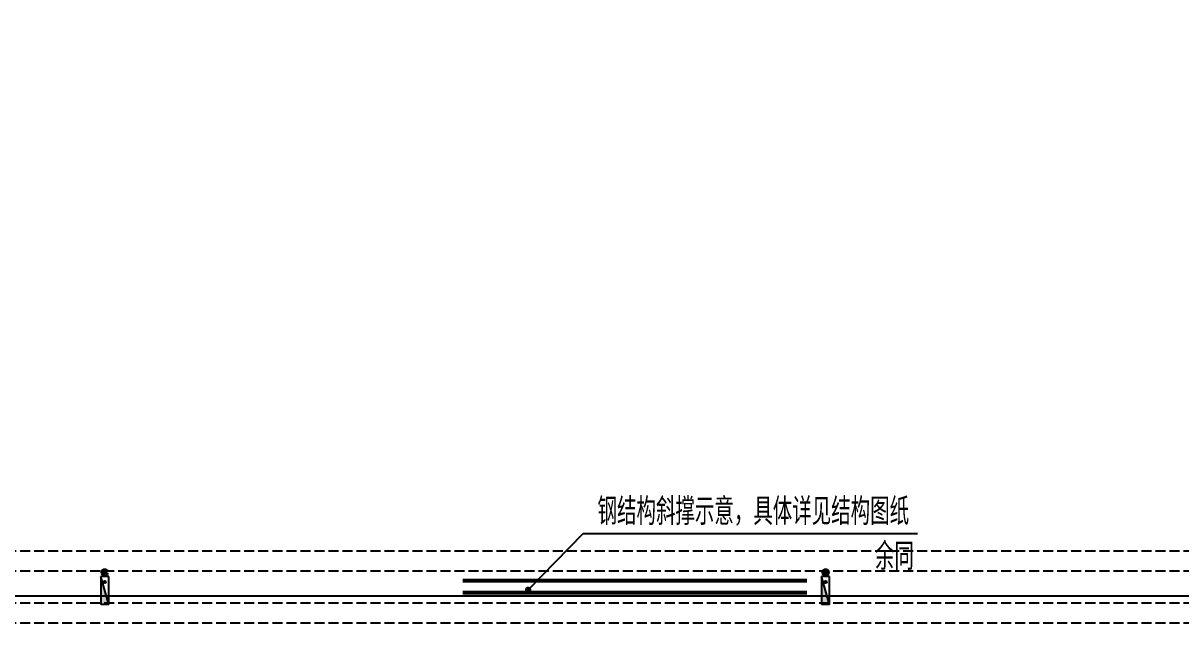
# Model space of a CAD drawing. Extents: x -474411 to 577939, y 0 to 1014176.
# Drawn here: x -229626 to -200719, y 672170 to 687140 of the extents above; entities that cross this region are included whole.
import ezdxf

# ---------------------------------------------------------------- set-up
doc = ezdxf.new("R2010")
doc.units = 0
doc.header["$LTSCALE"] = 1000
doc.header["$MEASUREMENT"] = 0
doc.linetypes.add('CENTER', pattern=[2, 1.25, -0.25, 0.25, -0.25])
doc.linetypes.add('DASH', pattern=[0.35, 0.25, -0.1])
for name, color, linetype in [('A-HATCH-2', 251, 'Continuous'), ('A-WINDOW', 140, 'Continuous'), ('DIM_SYMB', 3, 'Continuous'), ('PUB_TEXT', 7, 'Continuous'), ('SB_ZF消火栓', 10, 'Continuous'), ('照明-灯具', 3, 'Continuous')]:
    doc.layers.add(name, color=color, linetype=linetype)
doc.layers.add('LG-ZF消防', color=1, linetype='Continuous', lineweight=60)
doc.layers.add('柱间支撑', color=6, linetype='CENTER', lineweight=0)
doc.styles.add('_TCH_DIM', font='SIMPLEX', dxfattribs={"bigfont": 'GBCBIG'})

# ---------------------------------------------------------------- blocks, each defined once
blk = doc.blocks.new('w42343')
at = {"layer": 'A-HATCH-2', "linetype": 'DASH'}
for p, q in [((-263654, 673970), (-128354, 673970)), ((-263654, 673470), (-128354, 673470)), ((-263654, 672670), (-128354, 672670)), ((-263654, 672170), (-128354, 672170))]:
    blk.add_line(p, q, dxfattribs=at)
blk = doc.blocks.new('234243242332')
at = {"layer": 'SB_ZF消火栓'}
for points in [[(-227690, 673330), (-227690, 672630), (-227490, 672630)], [(-209690, 673330), (-209690, 672630), (-209490, 672630)]]:
    blk.add_hatch(color=8, dxfattribs=at).paths.add_polyline_path(points)
at = {"layer": 'LG-ZF消防', "color": 8, "linetype": 'Continuous'}
for centre in [(-227590, 673430), (-209590, 673430)]:
    blk.add_circle(centre, 50, dxfattribs=at)
at = {"layer": 'SB_ZF消火栓', "color": 8}
for p, q in [((-227490, 673330), (-227690, 673330)), ((-227690, 673330), (-227690, 672630)), ((-227490, 672630), (-227690, 673330)), ((-227490, 672630), (-227490, 673330)), ((-209490, 673330), (-209690, 673330)), ((-209690, 673330), (-209690, 672630)), ((-209490, 672630), (-209690, 673330)), ((-209490, 672630), (-209490, 673330)), ((-227490, 672630), (-227690, 672630)), ((-209490, 672630), (-209690, 672630))]:
    blk.add_line(p, q, dxfattribs=at)
for centre in [(-227590, 673190), (-209590, 673190)]:
    blk.add_circle(centre, 32.5, dxfattribs=at)

msp = doc.modelspace()

# ---------------------------------------------------------------- linework, layer by layer
at = {"layer": 'DIM_SYMB', "color": 8}
for p, q in [((-217017.5, 672993.3), (-215643.3, 674403.3)), ((-215643.3, 674403.3), (-207291.1, 674403.3))]:
    msp.add_line(p, q, dxfattribs=at)
at = {"layer": 'DIM_SYMB', "color": 8, "const_width": 80}
msp.add_lwpolyline([(-217045.4, 672964.7, 1), (-216989.5, 673022, 1)], format="xyb", close=True, dxfattribs=at)
at = {"layer": '柱间支撑', "color": 8, "const_width": 100}
for points in [[(-210054.2, 673220), (-218654.2, 673220)], [(-210054.2, 672920), (-218654.2, 672920)]]:
    msp.add_lwpolyline(points, dxfattribs=at)
at = {"layer": '照明-灯具', "color": 1, "ltscale": 500}
msp.add_lwpolyline([(-264209.9, 713403.9), (-263604.2, 713403.9), (-263704.2, 672841.9), (-128054.2, 672841.9)], dxfattribs=at)

# ---------------------------------------------------------------- block references
at = {"layer": 'A-WINDOW', "color": 8}
msp.add_blockref('w42343', (0, 0), dxfattribs=at)
at = {"layer": 'SB_ZF消火栓', "color": 8, "linetype": 'Continuous'}
msp.add_blockref('234243242332', (0, 0), dxfattribs=at)

# ---------------------------------------------------------------- texts
at = {"layer": 'PUB_TEXT', "color": 8, "style": '_TCH_DIM'}
for s, height, p in [('钢结构斜撑示意，具体详见结构图纸', 675.177, (-215283, 674613.3)), ('余同', 675.18, (-208357.5, 673493.3))]:
    msp.add_text(s, height=height, dxfattribs=at).set_placement(p)

doc.saveas('drawing.dxf')
